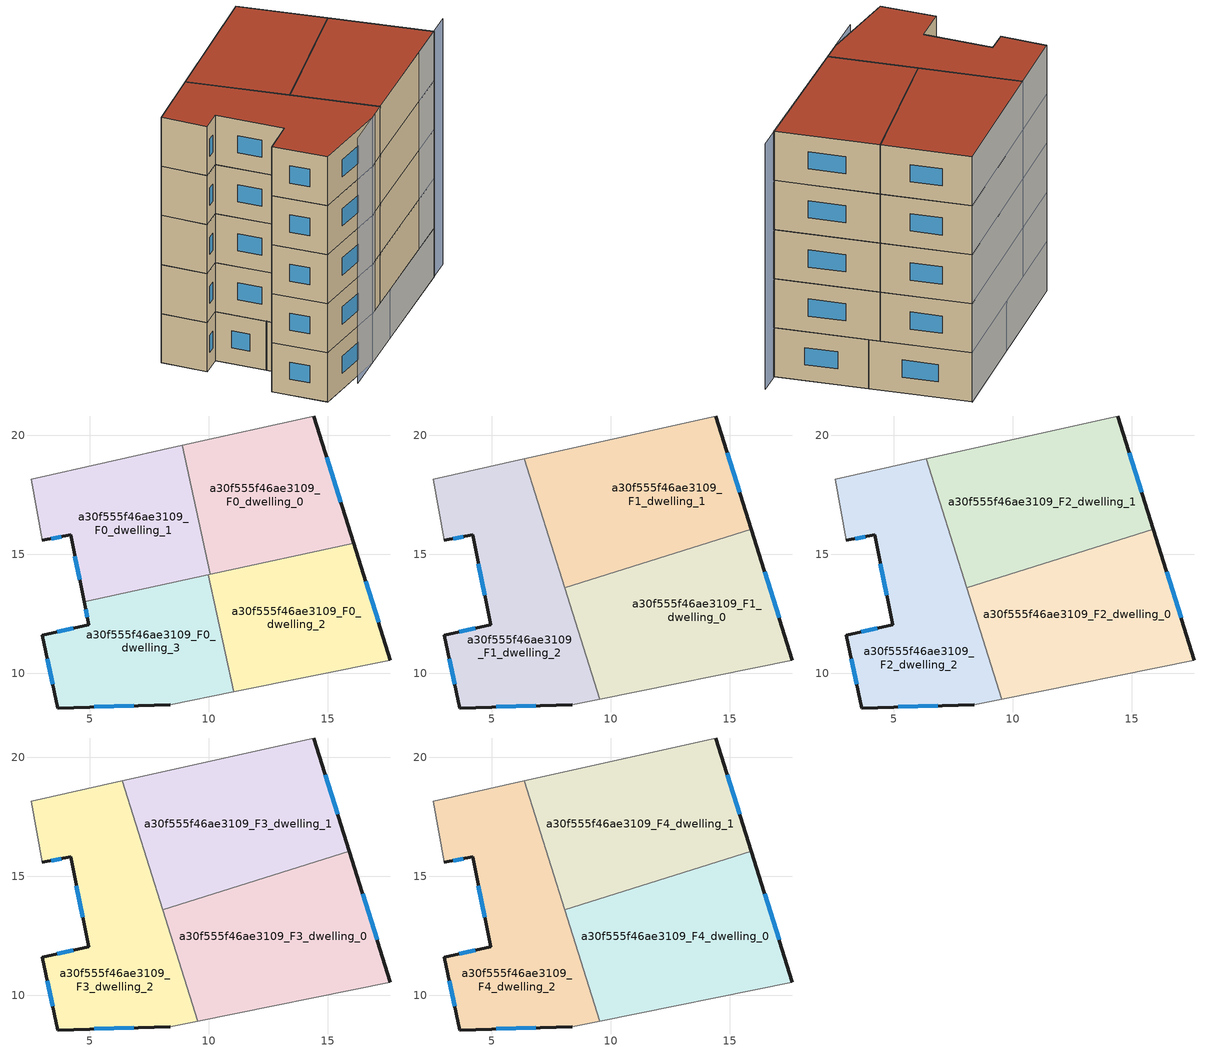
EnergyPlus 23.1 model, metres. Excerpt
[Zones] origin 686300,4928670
a30f555f46ae3109_F0_dwelling_0
 floor ground (EU_floor_Construction): 16.1,15.46 14.42,20.81 8.9,19.58 10.07,14.16 z0
 wall outside (EU_wall_Construction): 14.42,20.81 16.1,15.46 z0:3
 wall to a30f555f46ae3109_F0_dwelling_1 (EU_wall_Construction): 10.07,14.16 8.9,19.58 z0:3
 wall adiabatic (EU_wall_Construction): 8.9,19.58 14.42,20.81 z0:3
 wall to a30f555f46ae3109_F0_dwelling_2 (EU_wall_Construction): 16.1,15.46 10.07,14.16 z0:3
 window (EU_Window_Construction): 14.96,19.07 15.55,17.2 z0.98:2.02
 ceiling adiabatic (EU_roof_Construction): 15.91,16.05 16.1,15.46 10.07,14.16 10.06,14.21 z3
a30f555f46ae3109_F0_dwelling_1
 floor ground (EU_floor_Construction): 10.07,14.16 8.9,19.58 2.54,18.15 3,15.58 4.2,15.82 4.76,13.01 z0
 wall outside (EU_wall_Construction): 4.76,13.01 4.2,15.82 3,15.58 z0:3
 wall adiabatic (EU_wall_Construction): 3,15.58 2.54,18.15 8.9,19.58 z0:3
 wall to a30f555f46ae3109_F0_dwelling_3 (EU_wall_Construction): 9.99,14.14 4.76,13.01 z0:3
 wall to a30f555f46ae3109_F0_dwelling_2 (EU_wall_Construction): 10.07,14.15 9.99,14.14 z0:3
 window (EU_Window_Construction): 4.58,13.92 4.38,14.91 / 3.81,15.74 3.39,15.66 z0.98:2.02
 ceiling adiabatic (EU_roof_Construction): 10.06,14.21 10.07,14.16 9.46,14.02 z3
a30f555f46ae3109_F0_dwelling_2
 floor ground (EU_floor_Construction): 17.64,10.55 16.1,15.46 9.99,14.14 11.05,9.21 z0
 wall outside (EU_wall_Construction): 16.1,15.46 17.64,10.55 z0:3
 wall to a30f555f46ae3109_F0_dwelling_3 (EU_wall_Construction): 11.05,9.21 9.99,14.14 z0:3
 wall adiabatic (EU_wall_Construction): 17.64,10.55 11.05,9.21 z0:3
 window (EU_Window_Construction): 16.6,13.86 17.14,12.15 z0.98:2.02
 ceiling adiabatic (EU_roof_Construction): 16.1,15.46 17.64,10.55 11.05,9.21 9.99,14.14 z3
a30f555f46ae3109_F0_dwelling_3
 floor ground (EU_floor_Construction): 11.05,9.21 9.99,14.14 4.76,13.01 4.96,12.04 3,11.6 3.66,8.54 8.38,8.67 z0
 wall outside (EU_wall_Construction): 8.38,8.67 3.66,8.54 3,11.6 4.96,12.04 4.76,13.01 z0:3
 wall adiabatic (EU_wall_Construction): 11.05,9.21 8.38,8.67 z0:3
 window (EU_Window_Construction): 6.84,8.63 5.19,8.58 / 3.44,9.54 3.21,10.61 / 3.63,11.74 4.32,11.9 / 4.89,12.36 4.83,12.7 z0.98:2.02
a30f555f46ae3109_F1_dwelling_0
 floor to a30f555f46ae3109_F0_dwelling_3 (EU_floor_Construction): 11.05,9.21 9.99,14.14 9.45,14.02 8.06,13.59 9.54,8.91 z3
 floor adiabatic (EU_floor_Construction): 17.64,10.55 15.91,16.05 9.45,14.02 9.99,14.14 11.05,9.21 z3
 wall outside (EU_wall_Construction): 15.91,16.05 17.64,10.55 z3:6
 wall adiabatic (EU_wall_Construction): 17.64,10.55 9.54,8.91 z3:6
 wall to a30f555f46ae3109_F1_dwelling_1 (EU_wall_Construction): 8.06,13.58 15.91,16.05 z3:6
 wall to a30f555f46ae3109_F1_dwelling_2 (EU_wall_Construction): 9.54,8.91 8.06,13.58 z3:6
 window (EU_Window_Construction): 16.47,14.26 17.08,12.34 z3.98:5.02
a30f555f46ae3109_F1_dwelling_1
 floor to a30f555f46ae3109_F0_dwelling_0 (EU_floor_Construction): 15.91,16.05 14.42,20.81 8.9,19.57 10.06,14.21 z3
 floor to a30f555f46ae3109_F0_dwelling_1 (EU_floor_Construction): 10.06,14.21 8.9,19.57 6.36,19.01 8.02,13.71 9.46,14.02 z3
 floor to a30f555f46ae3109_F0_dwelling_3 (EU_floor_Construction): 9.45,14.02 8.02,13.71 8.06,13.59 z3
 wall outside (EU_wall_Construction): 14.42,20.81 15.91,16.05 z3:6
 wall adiabatic (EU_wall_Construction): 6.36,19.01 14.42,20.81 z3:6
 wall to a30f555f46ae3109_F1_dwelling_2 (EU_wall_Construction): 8.06,13.59 6.36,19.01 z3:6
 window (EU_Window_Construction): 14.9,19.26 15.42,17.6 z3.98:5.02
a30f555f46ae3109_F1_dwelling_2
 floor to a30f555f46ae3109_F0_dwelling_1 (EU_floor_Construction): 8.02,13.71 6.36,19.01 2.54,18.15 3,15.58 4.2,15.82 4.76,13.01 z3
 floor to a30f555f46ae3109_F0_dwelling_3 (EU_floor_Construction): 9.54,8.91 8.02,13.71 4.76,13.01 4.96,12.04 3,11.6 3.66,8.54 8.38,8.67 z3
 wall outside (EU_wall_Construction): 8.38,8.67 3.66,8.54 3,11.6 4.96,12.04 4.2,15.82 3,15.58 z3:6
 wall adiabatic (EU_wall_Construction): 3,15.58 2.54,18.15 6.36,19.01 / 9.54,8.91 8.38,8.67 z3:6
 window (EU_Window_Construction): 4.71,13.27 4.44,14.59 / 3.81,15.74 3.39,15.66 / 6.84,8.63 5.19,8.58 / 3.44,9.54 3.21,10.61 / 3.63,11.74 4.32,11.9 z3.98:5.02
a30f555f46ae3109_F2_dwelling_0
 floor to a30f555f46ae3109_F1_dwelling_0 (EU_floor_Construction): 17.64,10.55 15.91,16.05 8.06,13.58 9.54,8.91 z6
 wall outside (EU_wall_Construction): 15.91,16.05 17.64,10.55 z6:9
 wall adiabatic (EU_wall_Construction): 17.64,10.55 9.54,8.91 z6:9
 wall to a30f555f46ae3109_F2_dwelling_1 (EU_wall_Construction): 8.06,13.58 15.91,16.05 z6:9
 wall to a30f555f46ae3109_F2_dwelling_2 (EU_wall_Construction): 9.54,8.91 8.06,13.58 z6:9
 window (EU_Window_Construction): 16.47,14.26 17.08,12.34 z6.98:8.02
a30f555f46ae3109_F2_dwelling_1
 floor to a30f555f46ae3109_F1_dwelling_1 (EU_floor_Construction): 15.91,16.05 14.42,20.81 6.36,19.01 8.06,13.58 z6
 wall outside (EU_wall_Construction): 14.42,20.81 15.91,16.05 z6:9
 wall adiabatic (EU_wall_Construction): 6.36,19.01 14.42,20.81 z6:9
 wall to a30f555f46ae3109_F2_dwelling_2 (EU_wall_Construction): 8.06,13.59 6.36,19.01 z6:9
 window (EU_Window_Construction): 14.9,19.26 15.42,17.6 z6.98:8.02
a30f555f46ae3109_F2_dwelling_2
 floor to a30f555f46ae3109_F1_dwelling_2 (EU_floor_Construction): 9.54,8.91 6.36,19.01 2.54,18.15 3,15.58 4.2,15.82 4.96,12.04 3,11.6 3.66,8.54 8.38,8.67 z6
 wall outside (EU_wall_Construction): 8.38,8.67 3.66,8.54 3,11.6 4.96,12.04 4.2,15.82 3,15.58 z6:9
 wall adiabatic (EU_wall_Construction): 3,15.58 2.54,18.15 6.36,19.01 / 9.54,8.91 8.38,8.67 z6:9
 window (EU_Window_Construction): 4.71,13.27 4.44,14.59 / 3.81,15.74 3.39,15.66 / 6.84,8.63 5.19,8.58 / 3.44,9.54 3.21,10.61 / 3.63,11.74 4.32,11.9 z6.98:8.02
a30f555f46ae3109_F3_dwelling_0
 floor to a30f555f46ae3109_F2_dwelling_0 (EU_floor_Construction): 17.64,10.55 15.91,16.05 8.06,13.58 9.54,8.91 z9
 wall outside (EU_wall_Construction): 15.91,16.05 17.64,10.55 z9:12
 wall adiabatic (EU_wall_Construction): 17.64,10.55 9.54,8.91 z9:12
 wall to a30f555f46ae3109_F3_dwelling_1 (EU_wall_Construction): 8.06,13.58 15.91,16.05 z9:12
 wall to a30f555f46ae3109_F3_dwelling_2 (EU_wall_Construction): 9.54,8.91 8.06,13.58 z9:12
 window (EU_Window_Construction): 16.47,14.26 17.08,12.34 z9.98:11.02
a30f555f46ae3109_F3_dwelling_1
 floor to a30f555f46ae3109_F2_dwelling_1 (EU_floor_Construction): 15.91,16.05 14.42,20.81 6.36,19.01 8.06,13.58 z9
 wall outside (EU_wall_Construction): 14.42,20.81 15.91,16.05 z9:12
 wall adiabatic (EU_wall_Construction): 6.36,19.01 14.42,20.81 z9:12
 wall to a30f555f46ae3109_F3_dwelling_2 (EU_wall_Construction): 8.06,13.59 6.36,19.01 z9:12
 window (EU_Window_Construction): 14.9,19.26 15.42,17.6 z9.98:11.02
a30f555f46ae3109_F3_dwelling_2
 floor to a30f555f46ae3109_F2_dwelling_2 (EU_floor_Construction): 9.54,8.91 6.36,19.01 2.54,18.15 3,15.58 4.2,15.82 4.96,12.04 3,11.6 3.66,8.54 8.38,8.67 z9
 wall outside (EU_wall_Construction): 8.38,8.67 3.66,8.54 3,11.6 4.96,12.04 4.2,15.82 3,15.58 z9:12
 wall adiabatic (EU_wall_Construction): 3,15.58 2.54,18.15 6.36,19.01 / 9.54,8.91 8.38,8.67 z9:12
 window (EU_Window_Construction): 4.71,13.27 4.44,14.59 / 3.81,15.74 3.39,15.66 / 6.84,8.63 5.19,8.58 / 3.44,9.54 3.21,10.61 / 3.63,11.74 4.32,11.9 z9.98:11.02
a30f555f46ae3109_F4_dwelling_0
 floor to a30f555f46ae3109_F3_dwelling_0 (EU_floor_Construction): 17.64,10.55 15.91,16.05 8.06,13.58 9.54,8.91 z12
 wall outside (EU_wall_Construction): 15.91,16.05 17.64,10.55 z12:15
 wall adiabatic (EU_wall_Construction): 17.64,10.55 9.54,8.91 z12:15
 wall to a30f555f46ae3109_F4_dwelling_1 (EU_wall_Construction): 8.06,13.58 15.91,16.05 z12:15
 wall to a30f555f46ae3109_F4_dwelling_2 (EU_wall_Construction): 9.54,8.91 8.06,13.58 z12:15
 window (EU_Window_Construction): 16.47,14.26 17.08,12.34 z12.98:14.02
 roof outside (EU_roof_Construction): 15.91,16.05 17.64,10.55 9.54,8.91 8.06,13.58 z15
a30f555f46ae3109_F4_dwelling_1
 floor to a30f555f46ae3109_F3_dwelling_1 (EU_floor_Construction): 15.91,16.05 14.42,20.81 6.36,19.01 8.06,13.58 z12
 wall outside (EU_wall_Construction): 14.42,20.81 15.91,16.05 z12:15
 wall adiabatic (EU_wall_Construction): 6.36,19.01 14.42,20.81 z12:15
 wall to a30f555f46ae3109_F4_dwelling_2 (EU_wall_Construction): 8.06,13.59 6.36,19.01 z12:15
 window (EU_Window_Construction): 14.9,19.26 15.42,17.6 z12.98:14.02
 roof outside (EU_roof_Construction): 14.42,20.81 15.91,16.05 8.06,13.58 6.36,19.01 z15
a30f555f46ae3109_F4_dwelling_2
 floor to a30f555f46ae3109_F3_dwelling_2 (EU_floor_Construction): 9.54,8.91 6.36,19.01 2.54,18.15 3,15.58 4.2,15.82 4.96,12.04 3,11.6 3.66,8.54 8.38,8.67 z12
 wall outside (EU_wall_Construction): 8.38,8.67 3.66,8.54 3,11.6 4.96,12.04 4.2,15.82 3,15.58 z12:15
 wall adiabatic (EU_wall_Construction): 3,15.58 2.54,18.15 6.36,19.01 / 9.54,8.91 8.38,8.67 z12:15
 window (EU_Window_Construction): 4.71,13.27 4.44,14.59 / 3.81,15.74 3.39,15.66 / 6.84,8.63 5.19,8.58 / 3.44,9.54 3.21,10.61 / 3.63,11.74 4.32,11.9 z12.98:14.02
 roof outside (EU_roof_Construction): 6.36,19.01 9.54,8.91 8.38,8.67 3.66,8.54 3,11.6 4.96,12.04 4.2,15.82 3,15.58 2.54,18.15 z15
shading: 6.11,8.21 18.97,10.82 / 14.42,20.81 2.54,18.15 z0:15
[Building]
EU S2 Campaign: North Axis=0; Terrain=City; Solar Distribution=FullExterior
[Site:Location]
Bologna: Latitude=44.5; Longitude=11.25; Time Zone=1; Elevation=37
[SizingPeriod:WeatherFileDays]
AnnualSizingPeriod: Begin Month=1; Begin Day of Month=1; End Month=12; End Day of Month=31; Day of Week for Start Day=Monday; Use Weather File Daylight Saving Period=No; Use Weather File Rain and Snow Indicators=No
[MATERIAL]
EU_InternalMass_Material: Roughness=MediumRough; Thickness=0.1; Conductivity=1; Density=1800; Specific Heat=900; Thermal Absorptance=0.9; Solar Absorptance=0.7; Visible Absorptance=0.7
[MATERIAL:NOMASS] Roughness=MediumRough; Thermal Absorptance=0.9; Solar Absorptance=0.7; Visible Absorptance=0.7
Name | Thermal Resistance
EU_wall_NoMass | 0.905828
EU_roof_NoMass | 0.37593
EU_floor_NoMass | 0.67114
[WINDOWMATERIAL:SIMPLEGLAZINGSYSTEM]
EU_Window_SimpleGlazing: UFactor=4.52486; Solar Heat Gain Coefficient=0.85; Visible Transmittance=0.85
[CONSTRUCTION]
EU_wall_Construction: EU_wall_NoMass
EU_roof_Construction: EU_roof_NoMass
EU_floor_Construction: EU_floor_NoMass
EU_InternalMass_Construction: EU_InternalMass_Material
EU_Window_Construction: EU_Window_SimpleGlazing
[ZONE] Type=1; Multiplier=1; Ceiling Height=autocalculate; Floor Area=autocalculate; Part of Total Floor Area=Yes
Name | Volume
a30f555f46ae3109_F0_dwelling_0 | 98.7312
a30f555f46ae3109_F1_dwelling_0; a30f555f46ae3109_F2_dwelling_0; a30f555f46ae3109_F3_dwelling_0; a30f555f46ae3109_F4_dwelling_0 | 131.651
a30f555f46ae3109_F0_dwelling_1 | 98.7173
a30f555f46ae3109_F1_dwelling_1; a30f555f46ae3109_F2_dwelling_1; a30f555f46ae3109_F3_dwelling_1; a30f555f46ae3109_F4_dwelling_1 | 131.64
a30f555f46ae3109_F0_dwelling_2 | 98.7239
a30f555f46ae3109_F1_dwelling_2; a30f555f46ae3109_F2_dwelling_2; a30f555f46ae3109_F3_dwelling_2; a30f555f46ae3109_F4_dwelling_2 | 131.624
a30f555f46ae3109_F0_dwelling_3 | 98.7305
[INTERNALMASS] Construction=EU_InternalMass_Construction
Name | Zone or ZoneList | Surface Area
a30f555f46ae3109_F0_dwelling_0_EU_InternalMass | a30f555f46ae3109_F0_dwelling_0 | 32.9103
a30f555f46ae3109_F0_dwelling_1_EU_InternalMass | a30f555f46ae3109_F0_dwelling_1 | 32.9056
a30f555f46ae3109_F0_dwelling_2_EU_InternalMass | a30f555f46ae3109_F0_dwelling_2 | 32.9083
a30f555f46ae3109_F0_dwelling_3_EU_InternalMass | a30f555f46ae3109_F0_dwelling_3 | 32.9103
a30f555f46ae3109_F1_dwelling_0_EU_InternalMass | a30f555f46ae3109_F1_dwelling_0 | 43.882
a30f555f46ae3109_F1_dwelling_1_EU_InternalMass | a30f555f46ae3109_F1_dwelling_1 | 43.8799
a30f555f46ae3109_F1_dwelling_2_EU_InternalMass | a30f555f46ae3109_F1_dwelling_2 | 43.8748
a30f555f46ae3109_F2_dwelling_0_EU_InternalMass | a30f555f46ae3109_F2_dwelling_0 | 43.882
a30f555f46ae3109_F2_dwelling_1_EU_InternalMass | a30f555f46ae3109_F2_dwelling_1 | 43.8799
a30f555f46ae3109_F2_dwelling_2_EU_InternalMass | a30f555f46ae3109_F2_dwelling_2 | 43.8748
a30f555f46ae3109_F3_dwelling_0_EU_InternalMass | a30f555f46ae3109_F3_dwelling_0 | 43.882
a30f555f46ae3109_F3_dwelling_1_EU_InternalMass | a30f555f46ae3109_F3_dwelling_1 | 43.8799
a30f555f46ae3109_F3_dwelling_2_EU_InternalMass | a30f555f46ae3109_F3_dwelling_2 | 43.8748
a30f555f46ae3109_F4_dwelling_0_EU_InternalMass | a30f555f46ae3109_F4_dwelling_0 | 43.882
a30f555f46ae3109_F4_dwelling_1_EU_InternalMass | a30f555f46ae3109_F4_dwelling_1 | 43.8799
a30f555f46ae3109_F4_dwelling_2_EU_InternalMass | a30f555f46ae3109_F4_dwelling_2 | 43.8748
[OTHEREQUIPMENT] Fuel Type=Electricity; Design Level Calculation Method=Watts/Area; Power per Zone Floor Area=1; Fraction Latent=0; Fraction Radiant=0; Fraction Lost=0; Carbon Dioxide Generation Rate=0; EndUse Subcategory=EU_Step8_InternalGains
Name | Zone or ZoneList or Space or SpaceList | Schedule
EU_Step8_InternalGain_a30f555f46ae3109_F0_dwelling_0_f000 | a30f555f46ae3109_F0_dwelling_0 | EU_Step8_GainSchedule_a30f555f46ae3109_F0_dwelling_0_f000
EU_Step8_InternalGain_a30f555f46ae3109_F0_dwelling_1_f000 | a30f555f46ae3109_F0_dwelling_1 | EU_Step8_GainSchedule_a30f555f46ae3109_F0_dwelling_1_f000
EU_Step8_InternalGain_a30f555f46ae3109_F0_dwelling_2_f000 | a30f555f46ae3109_F0_dwelling_2 | EU_Step8_GainSchedule_a30f555f46ae3109_F0_dwelling_2_f000
EU_Step8_InternalGain_a30f555f46ae3109_F0_dwelling_3_f000 | a30f555f46ae3109_F0_dwelling_3 | EU_Step8_GainSchedule_a30f555f46ae3109_F0_dwelling_3_f000
EU_Step8_InternalGain_a30f555f46ae3109_F1_dwelling_0_f000 | a30f555f46ae3109_F1_dwelling_0 | EU_Step8_GainSchedule_a30f555f46ae3109_F1_dwelling_0_f000
EU_Step8_InternalGain_a30f555f46ae3109_F1_dwelling_1_f000 | a30f555f46ae3109_F1_dwelling_1 | EU_Step8_GainSchedule_a30f555f46ae3109_F1_dwelling_1_f000
EU_Step8_InternalGain_a30f555f46ae3109_F1_dwelling_2_f000 | a30f555f46ae3109_F1_dwelling_2 | EU_Step8_GainSchedule_a30f555f46ae3109_F1_dwelling_2_f000
EU_Step8_InternalGain_a30f555f46ae3109_F2_dwelling_0_f000 | a30f555f46ae3109_F2_dwelling_0 | EU_Step8_GainSchedule_a30f555f46ae3109_F2_dwelling_0_f000
EU_Step8_InternalGain_a30f555f46ae3109_F2_dwelling_1_f000 | a30f555f46ae3109_F2_dwelling_1 | EU_Step8_GainSchedule_a30f555f46ae3109_F2_dwelling_1_f000
EU_Step8_InternalGain_a30f555f46ae3109_F2_dwelling_2_f000 | a30f555f46ae3109_F2_dwelling_2 | EU_Step8_GainSchedule_a30f555f46ae3109_F2_dwelling_2_f000
EU_Step8_InternalGain_a30f555f46ae3109_F3_dwelling_0_f000 | a30f555f46ae3109_F3_dwelling_0 | EU_Step8_GainSchedule_a30f555f46ae3109_F3_dwelling_0_f000
EU_Step8_InternalGain_a30f555f46ae3109_F3_dwelling_1_f000 | a30f555f46ae3109_F3_dwelling_1 | EU_Step8_GainSchedule_a30f555f46ae3109_F3_dwelling_1_f000
EU_Step8_InternalGain_a30f555f46ae3109_F3_dwelling_2_f000 | a30f555f46ae3109_F3_dwelling_2 | EU_Step8_GainSchedule_a30f555f46ae3109_F3_dwelling_2_f000
EU_Step8_InternalGain_a30f555f46ae3109_F4_dwelling_0_f000 | a30f555f46ae3109_F4_dwelling_0 | EU_Step8_GainSchedule_a30f555f46ae3109_F4_dwelling_0_f000
EU_Step8_InternalGain_a30f555f46ae3109_F4_dwelling_1_f000 | a30f555f46ae3109_F4_dwelling_1 | EU_Step8_GainSchedule_a30f555f46ae3109_F4_dwelling_1_f000
EU_Step8_InternalGain_a30f555f46ae3109_F4_dwelling_2_f000 | a30f555f46ae3109_F4_dwelling_2 | EU_Step8_GainSchedule_a30f555f46ae3109_F4_dwelling_2_f000
[ZONEVENTILATION:DESIGNFLOWRATE] Schedule=EU_AlwaysOn; Design Flow Rate Calculation Method=AirChanges/Hour; Air Changes per Hour=0.73129; Ventilation Type=Natural; Fan Pressure Rise=0; Fan Total Efficiency=1; Constant Term Coefficient=1; Temperature Term Coefficient=0; Velocity Term Coefficient=0; Velocity Squared Term Coefficient=0; Minimum Indoor Temperature=-100; Maximum Indoor Temperature=100; Delta Temperature=-100; Minimum Outdoor Temperature=-100; Maximum Outdoor Temperature=100; Maximum Wind Speed=40
Name | Zone or ZoneList or Space or SpaceList
EU_ConstantAir_a30f555f46ae3109_F0_dwelling_0 | a30f555f46ae3109_F0_dwelling_0
EU_ConstantAir_a30f555f46ae3109_F0_dwelling_1 | a30f555f46ae3109_F0_dwelling_1
EU_ConstantAir_a30f555f46ae3109_F0_dwelling_2 | a30f555f46ae3109_F0_dwelling_2
EU_ConstantAir_a30f555f46ae3109_F0_dwelling_3 | a30f555f46ae3109_F0_dwelling_3
EU_ConstantAir_a30f555f46ae3109_F1_dwelling_0 | a30f555f46ae3109_F1_dwelling_0
EU_ConstantAir_a30f555f46ae3109_F1_dwelling_1 | a30f555f46ae3109_F1_dwelling_1
EU_ConstantAir_a30f555f46ae3109_F1_dwelling_2 | a30f555f46ae3109_F1_dwelling_2
EU_ConstantAir_a30f555f46ae3109_F2_dwelling_0 | a30f555f46ae3109_F2_dwelling_0
EU_ConstantAir_a30f555f46ae3109_F2_dwelling_1 | a30f555f46ae3109_F2_dwelling_1
EU_ConstantAir_a30f555f46ae3109_F2_dwelling_2 | a30f555f46ae3109_F2_dwelling_2
EU_ConstantAir_a30f555f46ae3109_F3_dwelling_0 | a30f555f46ae3109_F3_dwelling_0
EU_ConstantAir_a30f555f46ae3109_F3_dwelling_1 | a30f555f46ae3109_F3_dwelling_1
EU_ConstantAir_a30f555f46ae3109_F3_dwelling_2 | a30f555f46ae3109_F3_dwelling_2
EU_ConstantAir_a30f555f46ae3109_F4_dwelling_0 | a30f555f46ae3109_F4_dwelling_0
EU_ConstantAir_a30f555f46ae3109_F4_dwelling_1 | a30f555f46ae3109_F4_dwelling_1
EU_ConstantAir_a30f555f46ae3109_F4_dwelling_2 | a30f555f46ae3109_F4_dwelling_2
[HVACTEMPLATE:THERMOSTAT] Constant Heating Setpoint=20; Constant Cooling Setpoint=50
EU_HeatOnly_a30f555f46ae3109_F0_dwelling_0; EU_HeatOnly_a30f555f46ae3109_F0_dwelling_1; EU_HeatOnly_a30f555f46ae3109_F0_dwelling_2; EU_HeatOnly_a30f555f46ae3109_F0_dwelling_3; EU_HeatOnly_a30f555f46ae3109_F1_dwelling_0; EU_HeatOnly_a30f555f46ae3109_F1_dwelling_1; EU_HeatOnly_a30f555f46ae3109_F1_dwelling_2; EU_HeatOnly_a30f555f46ae3109_F2_dwelling_0; EU_HeatOnly_a30f555f46ae3109_F2_dwelling_1; EU_HeatOnly_a30f555f46ae3109_F2_dwelling_2; EU_HeatOnly_a30f555f46ae3109_F3_dwelling_0; EU_HeatOnly_a30f555f46ae3109_F3_dwelling_1; EU_HeatOnly_a30f555f46ae3109_F3_dwelling_2; EU_HeatOnly_a30f555f46ae3109_F4_dwelling_0; EU_HeatOnly_a30f555f46ae3109_F4_dwelling_1; EU_HeatOnly_a30f555f46ae3109_F4_dwelling_2
[HVACTEMPLATE:ZONE:IDEALLOADSAIRSYSTEM] System Availability Schedule=EU_AlwaysOn; Maximum Heating Supply Air Temperature=50; Minimum Cooling Supply Air Temperature=13; Maximum Heating Supply Air Humidity Ratio=0.0156; Minimum Cooling Supply Air Humidity Ratio=0.0077; Heating Limit=NoLimit; Cooling Limit=NoLimit; Heating Availability Schedule=EU_AlwaysOn; Cooling Availability Schedule=EU_CoolingOff; Dehumidification Control Type=ConstantSensibleHeatRatio; Cooling Sensible Heat Ratio=0.7; Dehumidification Setpoint=60; Humidification Control Type=None; Humidification Setpoint=30; Outdoor Air Method=None; Outdoor Air Flow Rate per Person=0.00944; Outdoor Air Flow Rate per Zone Floor Area=0; Outdoor Air Flow Rate per Zone=0; Demand Controlled Ventilation Type=None; Outdoor Air Economizer Type=NoEconomizer; Heat Recovery Type=None; Sensible Heat Recovery Effectiveness=0.7; Latent Heat Recovery Effectiveness=0.65
Name | Template Thermostat
a30f555f46ae3109_F0_dwelling_0 | EU_HeatOnly_a30f555f46ae3109_F0_dwelling_0
a30f555f46ae3109_F0_dwelling_1 | EU_HeatOnly_a30f555f46ae3109_F0_dwelling_1
a30f555f46ae3109_F0_dwelling_2 | EU_HeatOnly_a30f555f46ae3109_F0_dwelling_2
a30f555f46ae3109_F0_dwelling_3 | EU_HeatOnly_a30f555f46ae3109_F0_dwelling_3
a30f555f46ae3109_F1_dwelling_0 | EU_HeatOnly_a30f555f46ae3109_F1_dwelling_0
a30f555f46ae3109_F1_dwelling_1 | EU_HeatOnly_a30f555f46ae3109_F1_dwelling_1
a30f555f46ae3109_F1_dwelling_2 | EU_HeatOnly_a30f555f46ae3109_F1_dwelling_2
a30f555f46ae3109_F2_dwelling_0 | EU_HeatOnly_a30f555f46ae3109_F2_dwelling_0
a30f555f46ae3109_F2_dwelling_1 | EU_HeatOnly_a30f555f46ae3109_F2_dwelling_1
a30f555f46ae3109_F2_dwelling_2 | EU_HeatOnly_a30f555f46ae3109_F2_dwelling_2
a30f555f46ae3109_F3_dwelling_0 | EU_HeatOnly_a30f555f46ae3109_F3_dwelling_0
a30f555f46ae3109_F3_dwelling_1 | EU_HeatOnly_a30f555f46ae3109_F3_dwelling_1
a30f555f46ae3109_F3_dwelling_2 | EU_HeatOnly_a30f555f46ae3109_F3_dwelling_2
a30f555f46ae3109_F4_dwelling_0 | EU_HeatOnly_a30f555f46ae3109_F4_dwelling_0
a30f555f46ae3109_F4_dwelling_1 | EU_HeatOnly_a30f555f46ae3109_F4_dwelling_1
a30f555f46ae3109_F4_dwelling_2 | EU_HeatOnly_a30f555f46ae3109_F4_dwelling_2
[SIZING:ZONE] Zone Cooling Design Supply Air Temperature Input Method=SupplyAirTemperature; Zone Cooling Design Supply Air Temperature=13; Zone Heating Design Supply Air Temperature Input Method=SupplyAirTemperature; Zone Heating Design Supply Air Temperature=50; Zone Cooling Design Supply Air Humidity Ratio=0.008; Zone Heating Design Supply Air Humidity Ratio=0.008; Cooling Design Air Flow Method=DesignDay; Cooling Design Air Flow Rate=0; Cooling Minimum Air Flow per Zone Floor Area=0.000762; Cooling Minimum Air Flow=0; Cooling Minimum Air Flow Fraction=0.2; Heating Design Air Flow Method=DesignDay; Heating Design Air Flow Rate=0; Heating Maximum Air Flow per Zone Floor Area=0.002032; Heating Maximum Air Flow=0.141576; Heating Maximum Air Flow Fraction=0.3; Account for Dedicated Outdoor Air System=No; Dedicated Outdoor Air System Control Strategy=NeutralSupplyAir; Dedicated Outdoor Air Low Setpoint Temperature for Design=autosize; Dedicated Outdoor Air High Setpoint Temperature for Design=autosize; Zone Load Sizing Method=Sensible Load Only No Latent Load; Zone Latent Cooling Design Supply Air Humidity Ratio Input Method=HumidityRatioDifference; Zone Cooling Design Supply Air Humidity Ratio Difference=0.005; Zone Latent Heating Design Supply Air Humidity Ratio Input Method=HumidityRatioDifference; Zone Humidification Design Supply Air Humidity Ratio Difference=0.005
a30f555f46ae3109_F0_dwelling_0; a30f555f46ae3109_F0_dwelling_1; a30f555f46ae3109_F0_dwelling_2; a30f555f46ae3109_F0_dwelling_3; a30f555f46ae3109_F1_dwelling_0; a30f555f46ae3109_F1_dwelling_1; a30f555f46ae3109_F1_dwelling_2; a30f555f46ae3109_F2_dwelling_0; a30f555f46ae3109_F2_dwelling_1; a30f555f46ae3109_F2_dwelling_2; a30f555f46ae3109_F3_dwelling_0; a30f555f46ae3109_F3_dwelling_1; a30f555f46ae3109_F3_dwelling_2; a30f555f46ae3109_F4_dwelling_0; a30f555f46ae3109_F4_dwelling_1; a30f555f46ae3109_F4_dwelling_2
[SCHEDULE:CONSTANT]
Name | Hourly Value
EU_AlwaysOn | 1
EU_CoolingOff | 0
[SCHEDULE:FILE] Column Number=1; Rows to Skip at Top=0; Number of Hours of Data=8760; Column Separator=Comma; Interpolate to Timestep=No; Minutes per Item=60; Adjust Schedule for Daylight Savings=Yes
Name | File
EU_Step8_GainSchedule_a30f555f46ae3109_F0_dwelling_0_f000 | ../../schedules/a30f555f46ae3109/a30f555f46ae3109_F0_dwelling_0_f000_gain.csv
EU_Step8_GainSchedule_a30f555f46ae3109_F0_dwelling_1_f000 | ../../schedules/a30f555f46ae3109/a30f555f46ae3109_F0_dwelling_1_f000_gain.csv
EU_Step8_GainSchedule_a30f555f46ae3109_F0_dwelling_2_f000 | ../../schedules/a30f555f46ae3109/a30f555f46ae3109_F0_dwelling_2_f000_gain.csv
EU_Step8_GainSchedule_a30f555f46ae3109_F0_dwelling_3_f000 | ../../schedules/a30f555f46ae3109/a30f555f46ae3109_F0_dwelling_3_f000_gain.csv
EU_Step8_GainSchedule_a30f555f46ae3109_F1_dwelling_0_f000 | ../../schedules/a30f555f46ae3109/a30f555f46ae3109_F1_dwelling_0_f000_gain.csv
EU_Step8_GainSchedule_a30f555f46ae3109_F1_dwelling_1_f000 | ../../schedules/a30f555f46ae3109/a30f555f46ae3109_F1_dwelling_1_f000_gain.csv
EU_Step8_GainSchedule_a30f555f46ae3109_F1_dwelling_2_f000 | ../../schedules/a30f555f46ae3109/a30f555f46ae3109_F1_dwelling_2_f000_gain.csv
EU_Step8_GainSchedule_a30f555f46ae3109_F2_dwelling_0_f000 | ../../schedules/a30f555f46ae3109/a30f555f46ae3109_F2_dwelling_0_f000_gain.csv
EU_Step8_GainSchedule_a30f555f46ae3109_F2_dwelling_1_f000 | ../../schedules/a30f555f46ae3109/a30f555f46ae3109_F2_dwelling_1_f000_gain.csv
EU_Step8_GainSchedule_a30f555f46ae3109_F2_dwelling_2_f000 | ../../schedules/a30f555f46ae3109/a30f555f46ae3109_F2_dwelling_2_f000_gain.csv
EU_Step8_GainSchedule_a30f555f46ae3109_F3_dwelling_0_f000 | ../../schedules/a30f555f46ae3109/a30f555f46ae3109_F3_dwelling_0_f000_gain.csv
EU_Step8_GainSchedule_a30f555f46ae3109_F3_dwelling_1_f000 | ../../schedules/a30f555f46ae3109/a30f555f46ae3109_F3_dwelling_1_f000_gain.csv
EU_Step8_GainSchedule_a30f555f46ae3109_F3_dwelling_2_f000 | ../../schedules/a30f555f46ae3109/a30f555f46ae3109_F3_dwelling_2_f000_gain.csv
EU_Step8_GainSchedule_a30f555f46ae3109_F4_dwelling_0_f000 | ../../schedules/a30f555f46ae3109/a30f555f46ae3109_F4_dwelling_0_f000_gain.csv
EU_Step8_GainSchedule_a30f555f46ae3109_F4_dwelling_1_f000 | ../../schedules/a30f555f46ae3109/a30f555f46ae3109_F4_dwelling_1_f000_gain.csv
EU_Step8_GainSchedule_a30f555f46ae3109_F4_dwelling_2_f000 | ../../schedules/a30f555f46ae3109/a30f555f46ae3109_F4_dwelling_2_f000_gain.csv
